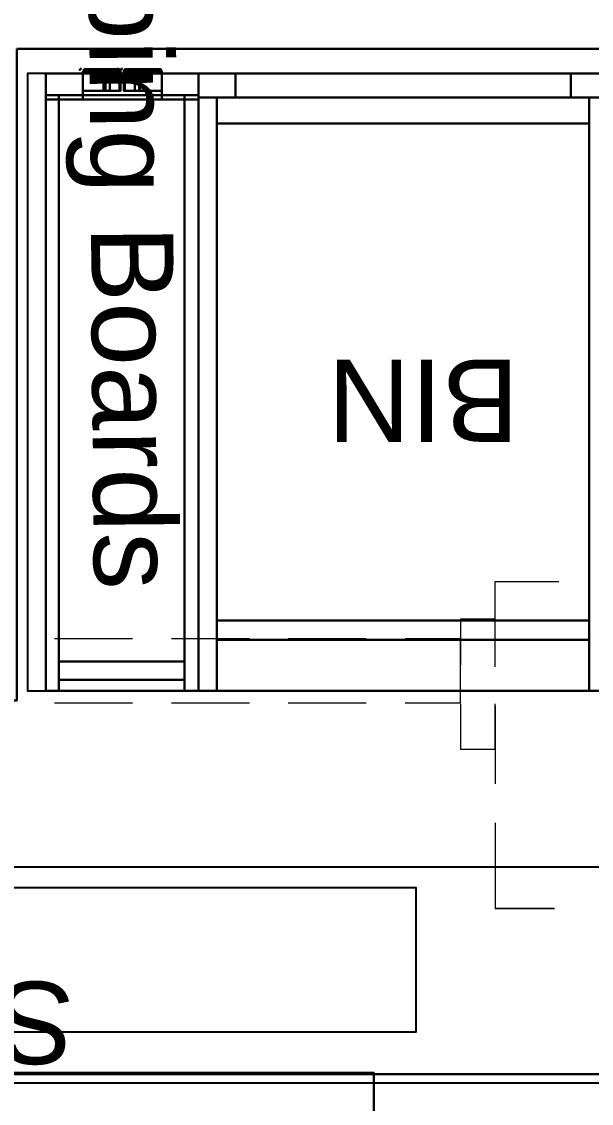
# Model space of a CAD drawing. Header units: millimetres. Extents: x -5841 to 140562, y 1006 to 102310.
# Drawn here: x 100010 to 100567, y 14264 to 15321 of the extents above; entities that cross this region are included whole.
import ezdxf

# ---------------------------------------------------------------- set-up
doc = ezdxf.new("R2010")
doc.units = ezdxf.units.MM
doc.header["$LTSCALE"] = 10
doc.layers.add('PDF18_0', color=7, linetype='Continuous')
doc.layers.add('PDF18_Text', color=7, linetype='Continuous')
for name, color, linetype, true_color in [('PDF18_1-Base-01', 31, 'Continuous', 0xddc16e), ('PDF18_1-Cab-01', 251, 'Continuous', 0x545454), ('PDF18_1-Cab_2D-01', 251, 'Continuous', 0x545454), ('PDF18_1-Cab_Back-01', 31, 'Continuous', 0xddc16e), ('PDF18_1-Cab_Frame-01', 31, 'Continuous', 0xddc16e), ('PDF18_1-Cab_Front-01', 31, 'Continuous', 0xddc16e), ('PDF18_1-Cab_IComp-01', 31, 'Continuous', 0xddc16e), ('PDF18_1-Cab_Inside-01', 31, 'Continuous', 0xddc16e), ('PDF18_1-Cab_Outside-01', 31, 'Continuous', 0xddc16e), ('PDF18_1-Shape-01', 140, 'Continuous', 0x00bfff), ('PDF18_F-2DFurniture-01', 251, 'Continuous', 0x545454), ('PDF18_F-Furniture-01', 11, 'Continuous', 0xdd6e8a)]:
    doc.layers.add(name, color=color, linetype=linetype, true_color=true_color)
doc.styles.add('PDF ArialMT', font='arial.ttf')

msp = doc.modelspace()

# ---------------------------------------------------------------- linework, layer by layer
at = {"layer": 'PDF18_0', "lineweight": 25}
for points in [[(100005.2, 15294.4), (100005.2, 14657.3), (98985, 14657.3), (98985, 15294.4), (97782.8, 15294.4), (97782.8, 14292.2), (101226.5, 14292.2), (101226.5, 15294.4)], [(101215.9, 14283.7), (101215.9, 14494.3), (99496.2, 14494.3), (99496.2, 14283.7)]]:
    msp.add_lwpolyline(points, close=True, dxfattribs=at)
at = {"layer": 'PDF18_0', "color": 252, "lineweight": 0, "true_color": 0x939598}
for points in [[(100473, 14690.1), (100473, 14773.7), (100535.4, 14773.7)], [(100473, 14692.2), (100473, 14736.7), (100439.1, 14736.7), (100439.1, 14692.2)], [(100118.4, 14717.6), (100042.2, 14717.6)], [(100232.7, 14717.6), (100156.5, 14717.6)], [(100347, 14717.6), (100270.8, 14717.6)], [(100385.1, 14655.2), (100439.1, 14655.2), (100439.1, 14717.6), (100385.1, 14717.6)], [(100042.2, 14655.2), (100118.4, 14655.2)], [(100156.5, 14655.2), (100232.7, 14655.2)], [(100270.8, 14655.2), (100347, 14655.2)], [(100439.1, 14654.1), (100439.1, 14609.7), (100473, 14609.7), (100473, 14654.1)], [(100473, 14652), (100473, 14575.8)], [(100473, 14537.7), (100473, 14454.1), (100531.2, 14454.1), (100473, 14454.1)]]:
    msp.add_lwpolyline(points, dxfattribs=at)
at = {"layer": 'PDF18_1-Base-01', "lineweight": 25}
msp.add_lwpolyline([(100565.1, 15221.4), (100201, 15221.4), (100201, 14735.6), (100565.1, 14735.6)], close=True, dxfattribs=at)
at = {"layer": 'PDF18_1-Cab-01', "lineweight": 25}
for points in [[(100033.8, 15270.1), (100015.8, 15270.1), (100015.8, 14666.8), (100033.8, 14666.8)], [(100183, 15270.1), (100033.8, 15270.1), (100033.8, 14666.8), (100183, 14666.8)], [(100583, 15270.1), (100183, 15270.1), (100183, 14666.8), (100583, 14666.8)], [(100395.7, 14474.2), (99496.2, 14474.2), (99496.2, 14333.5), (100395.7, 14333.5)]]:
    msp.add_lwpolyline(points, close=True, dxfattribs=at)
at = {"layer": 'PDF18_1-Cab_2D-01', "lineweight": 25}
for points in [[(100033.8, 14666.8), (100033.8, 15270.1), (100015.8, 15270.1), (100015.8, 14666.8)], [(100583, 14666.8), (100583, 15270.1), (100183, 15270.1), (100183, 14666.8)], [(100395.7, 14333.5), (100395.7, 14474.2), (99496.2, 14474.2), (99496.2, 14333.5)]]:
    msp.add_lwpolyline(points, close=True, dxfattribs=at)
at = {"layer": 'PDF18_1-Cab_Back-01', "lineweight": 25}
msp.add_lwpolyline([(100201, 14716.6), (100201, 14735.6), (100565.1, 14735.6), (100565.1, 14716.6), (100201, 14716.6), (100565.1, 14716.6), (100565.1, 14735.6), (100565.1, 14716.6), (100565.1, 14735.6), (100201, 14735.6), (100201, 14716.6), (100201, 14735.6), (100201, 14716.6), (100201, 14735.6), (100565.1, 14735.6), (100565.1, 14716.6), (100201, 14716.6), (100565.1, 14716.6), (100565.1, 14735.6), (100201, 14735.6), (100201, 14716.6), (100565.1, 14716.6), (100565.1, 14735.6), (100565.1, 14716.6), (100201, 14716.6), (100565.1, 14716.6)], dxfattribs=at)
at = {"layer": 'PDF18_1-Cab_Frame-01', "lineweight": 25}
for points in [[(100033.8, 15270.1), (100033.8, 15244.7), (100033.8, 15270.1), (100033.8, 15244.7), (100069.8, 15244.7), (100069.8, 15270.1), (100069.8, 15244.7), (100069.8, 15270.1), (100069.8, 15244.7), (100147, 15244.7), (100147, 15270.1), (100147, 15244.7), (100147, 15270.1), (100147, 15244.7), (100183, 15244.7), (100183, 15270.1), (100183, 15246.8), (100183, 15270.1), (100183, 15246.8), (100219, 15246.8), (100219, 15270.1), (100219, 15246.8), (100219, 15270.1), (100219, 15246.8), (100547.1, 15246.8), (100547.1, 15270.1), (100547.1, 15246.8), (100219, 15246.8), (100219, 15270.1), (100219, 15246.8), (100219, 15270.1)], [(100069.8, 15270.1), (100033.8, 15270.1), (100069.8, 15270.1)], [(100033.8, 15270.1), (100033.8, 15244.7), (100033.8, 15270.1)], [(100069.8, 15270.1), (100033.8, 15270.1), (100069.8, 15270.1)], [(100069.8, 15270.1), (100069.8, 15244.7), (100069.8, 15270.1)], [(100069.8, 15270.1), (100069.8, 15244.7), (100069.8, 15270.1)], [(100069.8, 15270.1), (100069.8, 15244.7), (100069.8, 15270.1)], [(100147, 15270.1), (100069.8, 15270.1), (100147, 15270.1)], [(100183, 15270.1), (100147, 15270.1), (100183, 15270.1)], [(100147, 15270.1), (100147, 15244.7), (100147, 15270.1)], [(100183, 15270.1), (100147, 15270.1), (100183, 15270.1)], [(100219, 15270.1), (100183, 15270.1), (100219, 15270.1)], [(100183, 15270.1), (100183, 15246.8), (100183, 15270.1)], [(100219, 15270.1), (100183, 15270.1), (100219, 15270.1)], [(100219, 15270.1), (100219, 15246.8), (100219, 15270.1)], [(100219, 15270.1), (100219, 15246.8), (100219, 15270.1)], [(100547.1, 15270.1), (100219, 15270.1), (100547.1, 15270.1)], [(100547.1, 15270.1), (100547.1, 15246.8), (100547.1, 15270.1), (100547.1, 15246.8), (100583, 15246.8), (100583, 15270.1), (100583, 15246.8), (100583, 15270.1), (100583, 15246.8), (100619, 15246.8), (100619, 15270.1), (100619, 15246.8), (100619, 15270.1), (100619, 15246.8), (101147.1, 15246.8), (101147.1, 15270.1), (101147.1, 15246.8), (101147.1, 15270.1), (101147.1, 15246.8), (101183.1, 15246.8), (101183.1, 15270.1)], [(100583, 15270.1), (100547.1, 15270.1), (100583, 15270.1)], [(100547.1, 15270.1), (100547.1, 15246.8), (100547.1, 15270.1)], [(100583, 15270.1), (100547.1, 15270.1), (100583, 15270.1)], [(100547.1, 15246.8), (100219, 15246.8), (100183, 15246.8)], [(100219, 15246.8), (100183, 15246.8), (100219, 15246.8)], [(101183.1, 15246.8), (101147.1, 15246.8), (100619, 15246.8), (100583, 15246.8), (100547.1, 15246.8), (100219, 15246.8)], [(100547.1, 15246.8), (100219, 15246.8), (100547.1, 15246.8)], [(100547.1, 15246.8), (100219, 15246.8), (100547.1, 15246.8)], [(100583, 15246.8), (100547.1, 15246.8), (100583, 15246.8)], [(100183, 15244.7), (100147, 15244.7), (100069.8, 15244.7), (100033.8, 15244.7)], [(100069.8, 15244.7), (100033.8, 15244.7), (100069.8, 15244.7)], [(100147, 15244.7), (100069.8, 15244.7), (100147, 15244.7)], [(100147, 15244.7), (100069.8, 15244.7), (100147, 15244.7)], [(100147, 15244.7), (100069.8, 15244.7), (100147, 15244.7)], [(100183, 15244.7), (100147, 15244.7), (100183, 15244.7)]]:
    msp.add_lwpolyline(points, dxfattribs=at)
for points in [[(100069.8, 15270.1), (100069.8, 15244.7), (100033.8, 15244.7), (100033.8, 15270.1)], [(100069.8, 15270.1), (100069.8, 15244.7), (100033.8, 15244.7), (100033.8, 15270.1), (100069.8, 15270.1), (100033.8, 15270.1), (100033.8, 15244.7), (100069.8, 15244.7), (100069.8, 15270.1), (100069.8, 15244.7)], [(100147, 15270.1), (100147, 15244.7), (100069.8, 15244.7), (100069.8, 15270.1)], [(100147, 15270.1), (100069.8, 15270.1), (100147, 15270.1), (100147, 15244.7), (100069.8, 15244.7), (100069.8, 15270.1)], [(100147, 15270.1), (100147, 15244.7), (100069.8, 15244.7), (100069.8, 15270.1), (100069.8, 15244.7), (100069.8, 15270.1), (100069.8, 15244.7), (100069.8, 15270.1), (100069.8, 15244.7), (100147, 15244.7)], [(100147, 15270.1), (100069.8, 15270.1), (100147, 15270.1), (100147, 15244.7), (100069.8, 15244.7), (100069.8, 15270.1)], [(100147, 15270.1), (100069.8, 15270.1), (100147, 15270.1), (100147, 15244.7), (100069.8, 15244.7), (100069.8, 15270.1), (100147, 15270.1), (100069.8, 15270.1), (100069.8, 15244.7), (100147, 15244.7), (100147, 15270.1), (100147, 15244.7)], [(100147, 15270.1), (100069.8, 15270.1), (100147, 15270.1), (100147, 15244.7), (100069.8, 15244.7), (100069.8, 15270.1), (100147, 15270.1), (100069.8, 15270.1), (100069.8, 15244.7), (100147, 15244.7), (100147, 15270.1), (100147, 15244.7)], [(100147, 15270.1), (100069.8, 15270.1), (100147, 15270.1), (100147, 15244.7), (100069.8, 15244.7), (100069.8, 15270.1), (100147, 15270.1), (100069.8, 15270.1), (100069.8, 15244.7), (100147, 15244.7), (100147, 15270.1), (100147, 15244.7)], [(100183, 15270.1), (100183, 15244.7), (100147, 15244.7), (100147, 15270.1)], [(100183, 15270.1), (100183, 15244.7), (100147, 15244.7), (100147, 15270.1), (100183, 15270.1), (100147, 15270.1), (100147, 15244.7), (100183, 15244.7), (100183, 15270.1), (100183, 15244.7)], [(100219, 15270.1), (100219, 15246.8), (100183, 15246.8), (100183, 15270.1)], [(100219, 15270.1), (100219, 15246.8), (100183, 15246.8), (100183, 15270.1), (100219, 15270.1), (100183, 15270.1), (100183, 15246.8), (100219, 15246.8), (100219, 15270.1), (100219, 15246.8)], [(100547.1, 15270.1), (100547.1, 15246.8), (100219, 15246.8), (100219, 15270.1)], [(100547.1, 15270.1), (100219, 15270.1), (100547.1, 15270.1), (100547.1, 15246.8), (100219, 15246.8), (100219, 15270.1)], [(100547.1, 15270.1), (100219, 15270.1), (100547.1, 15270.1), (100547.1, 15246.8), (100219, 15246.8), (100219, 15270.1), (100547.1, 15270.1), (100219, 15270.1), (100219, 15246.8), (100547.1, 15246.8), (100547.1, 15270.1), (100547.1, 15246.8)], [(100547.1, 15270.1), (100219, 15270.1), (100547.1, 15270.1), (100547.1, 15246.8), (100219, 15246.8), (100219, 15270.1), (100547.1, 15270.1), (100219, 15270.1), (100219, 15246.8), (100547.1, 15246.8), (100547.1, 15270.1), (100547.1, 15246.8)], [(100583, 15270.1), (100583, 15246.8), (100547.1, 15246.8), (100547.1, 15270.1)], [(100583, 15270.1), (100583, 15246.8), (100547.1, 15246.8), (100547.1, 15270.1), (100583, 15270.1), (100547.1, 15270.1), (100547.1, 15246.8), (100583, 15246.8), (100583, 15270.1), (100583, 15246.8)], [(100069.8, 15244.7), (100147, 15244.7)]]:
    msp.add_lwpolyline(points, close=True, dxfattribs=at)
at = {"layer": 'PDF18_1-Cab_Front-01', "lineweight": 25}
msp.add_lwpolyline([(100183, 15246.8), (100201, 15246.8), (100183, 15246.8), (100201, 15246.8)], dxfattribs=at)
for points in [[(100565.1, 15246.8), (100201, 15246.8), (100565.1, 15246.8), (100201, 15246.8)], [(100565.1, 15246.8), (100201, 15246.8), (100565.1, 15246.8), (100201, 15246.8)], [(100583, 15246.8), (100565.1, 15246.8), (100583, 15246.8), (100565.1, 15246.8)]]:
    msp.add_lwpolyline(points, close=True, dxfattribs=at)
at = {"layer": 'PDF18_1-Cab_IComp-01', "lineweight": 25}
for points in [[(100201, 14735.6), (100201, 15221.4), (100565.1, 15221.4), (100565.1, 14735.6)], [(100565.1, 14735.6), (100565.1, 15221.4), (100201, 15221.4), (100201, 14735.6), (100565.1, 14735.6), (100565.1, 15221.4)], [(100201, 14735.6), (100565.1, 14735.6), (100201, 14735.6), (100201, 15221.4), (100565.1, 15221.4), (100565.1, 14735.6)], [(100565.1, 14735.6), (100565.1, 15221.4), (100201, 15221.4), (100201, 14735.6), (100565.1, 14735.6), (100565.1, 15221.4)]]:
    msp.add_lwpolyline(points, close=True, dxfattribs=at)
for points in [[(100565.1, 15221.4), (100201, 15221.4), (100565.1, 15221.4)], [(100201, 15221.4), (100201, 14735.6), (100201, 15221.4)], [(100565.1, 15221.4), (100201, 15221.4), (100565.1, 15221.4)], [(100201, 15221.4), (100201, 14735.6), (100201, 15221.4)], [(100201, 14735.6), (100565.1, 14735.6), (100201, 14735.6)]]:
    msp.add_lwpolyline(points, dxfattribs=at)
at = {"layer": 'PDF18_1-Cab_Inside-01', "lineweight": 25}
for points in [[(100201, 14666.8), (100201, 15246.8), (100565.1, 15246.8), (100565.1, 14666.8), (100201, 14666.8), (100201, 15246.8), (100565.1, 15246.8), (100565.1, 14666.8)], [(100565.1, 14666.8), (100565.1, 15246.8), (100201, 15246.8), (100201, 14666.8), (100565.1, 14666.8), (100565.1, 15246.8), (100201, 15246.8), (100201, 14666.8)]]:
    msp.add_lwpolyline(points, close=True, dxfattribs=at)
at = {"layer": 'PDF18_1-Cab_Outside-01', "lineweight": 25}
for points in [[(100068.4, 15274.9, 0.414215), (100066.8, 15273.4, -0.414215)], [(100104.9, 15273.4, 0.414215), (100103.3, 15274.9, -0.414215)], [(100108.6, 15274.9, 0.414215), (100107, 15273.4, -0.414215)], [(100147, 15272.7, 0.414062), (100145.4, 15274.3, -0.414062)]]:
    msp.add_lwpolyline(points, format="xyb", close=True, dxfattribs=at)
for points in [[(100069.8, 15273.3), (100105.7, 15273.3)], [(100089.9, 15253.1), (100092, 15253.1), (100096.2, 15253.1), (100106.8, 15253.1), (100105.7, 15253.1), (100069.8, 15253.1), (100105.7, 15253.1), (100105.7, 15272.2), (100069.8, 15272.2), (100069.8, 15253.1), (100069.8, 15272.2), (100105.7, 15272.2), (100105.7, 15253.1), (100106.8, 15253.1), (100096.2, 15253.1), (100092, 15253.1)], [(100070.8, 15274.3), (100105.7, 15274.3), (100096.2, 15274.3), (100092, 15274.3), (100089.9, 15274.3), (100092, 15274.3), (100096.2, 15274.3), (100105.7, 15274.3)], [(100092, 15253.1), (100092, 15274.3)], [(100096.2, 15274.3), (100096.2, 15253.1)], [(100106.8, 15253.1), (100106.8, 15272.2), (100106.8, 15253.1), (100106.8, 15272.2), (100105.7, 15272.2), (100105.7, 15273.3), (100105.7, 15274.3), (100105.7, 15273.3), (100105.7, 15272.2), (100106.8, 15272.2)], [(100105.7, 15274.3), (100106.8, 15273.3), (100106.8, 15272.2), (100106.8, 15253.1), (100106.8, 15272.2), (100105.7, 15273.3), (100105.7, 15272.2), (100105.7, 15273.3), (100106.8, 15272.2), (100106.8, 15273.3)], [(100110, 15253.1), (100110, 15272.2), (100110, 15253.1), (100110, 15272.2), (100111, 15272.2), (100111, 15273.3), (100111, 15274.3), (100111, 15273.3), (100111, 15272.2), (100110, 15272.2)], [(100110, 15253.1), (100110, 15272.2), (100110, 15273.3), (100111, 15273.3), (100110, 15272.2), (100110, 15273.3), (100111, 15274.3), (100110, 15273.3), (100110, 15272.2)], [(100110, 15272.2), (100111, 15273.3), (100110, 15273.3)], [(100111, 15253.1), (100111, 15272.2), (100147, 15272.2), (100147, 15253.1), (100111, 15253.1), (100110, 15253.1), (100120.6, 15253.1), (100124.8, 15253.1), (100125.9, 15253.1), (100124.8, 15253.1), (100120.6, 15253.1), (100110, 15253.1)], [(100120.6, 15274.3), (100124.8, 15274.3), (100125.9, 15274.3), (100124.8, 15274.3), (100120.6, 15274.3), (100111, 15274.3), (100146, 15274.3), (100111, 15274.3)], [(100147, 15273.3), (100111, 15273.3)], [(100111, 15253.1), (100147, 15253.1), (100147, 15272.2), (100111, 15272.2)], [(100120.6, 15274.3), (100120.6, 15253.1)], [(100124.8, 15253.1), (100124.8, 15274.3)], [(100033.8, 15248.9), (100033.8, 14666.8), (100046.5, 14666.8), (100033.8, 14666.8)], [(100046.5, 15248.9), (100169.2, 15248.9), (100169.2, 14666.8), (100169.2, 15248.9)], [(100046.5, 15248.9), (100169.2, 15248.9), (100169.2, 14666.8), (100046.5, 14666.8), (100169.2, 14666.8), (100169.2, 15248.9)], [(100169.2, 15248.9), (100169.2, 14666.8), (100183, 14666.8), (100169.2, 14666.8)], [(100183, 14666.8), (100183, 15246.8), (100201, 15246.8), (100201, 14666.8)], [(100565.1, 14666.8), (100565.1, 15246.8), (100201, 15246.8), (100201, 14666.8), (100565.1, 14666.8), (100565.1, 15246.8)], [(100565.1, 14666.8), (100565.1, 15246.8), (100201, 15246.8), (100201, 14666.8), (100565.1, 14666.8), (100565.1, 15246.8)], [(100201, 14666.8), (100201, 15246.8), (100565.1, 15246.8), (100565.1, 14666.8)], [(100201, 14666.8), (100565.1, 14666.8), (100201, 14666.8), (100201, 15246.8), (100565.1, 15246.8), (100565.1, 14666.8)], [(100583, 14666.8), (100565.1, 14666.8), (100565.1, 15246.8), (100583, 15246.8)], [(100169.2, 14695.4), (100169.2, 14677.4), (100169.2, 14695.4), (100046.5, 14695.4)], [(100046.5, 14695.4), (100046.5, 14677.4), (100169.2, 14677.4), (100046.5, 14677.4)]]:
    msp.add_lwpolyline(points, close=True, dxfattribs=at)
for points in [[(100069.8, 15273.3), (100069.8, 15273.3)], [(100069.8, 15272.2), (100069.8, 15272.2)], [(100069.8, 15272.2), (100069.8, 15272.2)], [(100069.8, 15272.2), (100069.8, 15272.2)], [(100070.8, 15274.3), (100070.8, 15274.3)], [(100070.8, 15274.3), (100070.8, 15274.3)], [(100089.9, 15274.3), (100089.9, 15253.1), (100089.9, 15274.3)], [(100089.9, 15274.3), (100089.9, 15274.3)], [(100089.9, 15274.3), (100089.9, 15274.3)], [(100096.2, 15274.3), (100096.2, 15274.3)], [(100096.2, 15274.3), (100096.2, 15274.3)], [(100105.7, 15274.3), (100105.7, 15274.3)], [(100105.7, 15274.3), (100105.7, 15274.3)], [(100105.7, 15274.3), (100105.7, 15274.3)], [(100105.7, 15273.3), (100105.7, 15273.3)], [(100105.7, 15272.2), (100105.7, 15272.2)], [(100105.7, 15272.2), (100105.7, 15272.2)], [(100106.8, 15273.3), (100106.8, 15273.3)], [(100106.8, 15273.3), (100106.8, 15273.3)], [(100106.8, 15272.2), (100106.8, 15272.2)], [(100106.8, 15272.2), (100106.8, 15272.2)], [(100106.8, 15272.2), (100106.8, 15272.2)], [(100110, 15273.3), (100110, 15273.3)], [(100110, 15273.3), (100110, 15273.3)], [(100110, 15272.2), (100110, 15272.2)], [(100110, 15272.2), (100110, 15272.2)], [(100111, 15274.3), (100111, 15274.3)], [(100111, 15274.3), (100111, 15274.3)], [(100111, 15272.2), (100111, 15272.2)], [(100111, 15272.2), (100111, 15272.2)], [(100120.6, 15274.3), (100120.6, 15274.3)], [(100120.6, 15274.3), (100120.6, 15274.3)], [(100125.9, 15274.3), (100125.9, 15253.1), (100125.9, 15274.3)], [(100125.9, 15274.3), (100125.9, 15274.3)], [(100125.9, 15274.3), (100125.9, 15274.3)], [(100146, 15274.3), (100146, 15274.3)], [(100146, 15274.3), (100146, 15274.3)], [(100147, 15273.3), (100147, 15273.3)], [(100147, 15272.2), (100147, 15272.2)], [(100147, 15272.2), (100147, 15272.2)], [(100147, 15272.2), (100147, 15272.2)], [(100046.5, 15248.9), (100033.8, 15248.9), (100046.5, 15248.9)], [(100033.8, 15248.9), (100033.8, 15248.9)], [(100033.8, 15248.9), (100033.8, 15248.9)], [(100046.5, 14666.8), (100046.5, 15248.9), (100046.5, 14666.8)], [(100046.5, 15248.9), (100046.5, 15248.9)], [(100046.5, 15248.9), (100046.5, 15248.9)], [(100046.5, 14666.8), (100046.5, 15248.9), (100046.5, 14666.8)], [(100046.5, 15248.9), (100046.5, 15248.9)], [(100046.5, 15248.9), (100046.5, 15248.9)], [(100046.5, 15248.9), (100046.5, 14666.8), (100046.5, 15248.9)], [(100046.5, 15248.9), (100046.5, 15248.9)], [(100069.8, 15253.1), (100069.8, 15253.1)], [(100069.8, 15253.1), (100069.8, 15253.1)], [(100089.9, 15253.1), (100089.9, 15253.1)], [(100089.9, 15253.1), (100089.9, 15253.1)], [(100096.2, 15253.1), (100096.2, 15253.1)], [(100096.2, 15253.1), (100096.2, 15253.1)], [(100105.7, 15253.1), (100105.7, 15253.1)], [(100105.7, 15253.1), (100105.7, 15253.1)], [(100106.8, 15253.1), (100106.8, 15253.1)], [(100106.8, 15253.1), (100106.8, 15253.1)], [(100106.8, 15253.1), (100106.8, 15253.1)], [(100106.8, 15253.1), (100106.8, 15253.1)], [(100110, 15253.1), (100110, 15253.1)], [(100110, 15253.1), (100110, 15253.1)], [(100110, 15253.1), (100110, 15253.1)], [(100110, 15253.1), (100110, 15253.1)], [(100111, 15253.1), (100111, 15253.1)], [(100111, 15253.1), (100111, 15253.1)], [(100120.6, 15253.1), (100120.6, 15253.1)], [(100120.6, 15253.1), (100120.6, 15253.1)], [(100125.9, 15253.1), (100125.9, 15253.1)], [(100125.9, 15253.1), (100125.9, 15253.1)], [(100147, 15253.1), (100147, 15253.1)], [(100147, 15253.1), (100147, 15253.1)], [(100169.2, 15248.9), (100169.2, 15248.9)], [(100169.2, 15248.9), (100169.2, 15248.9)], [(100169.2, 15248.9), (100169.2, 15248.9)], [(100183, 15248.9), (100169.2, 15248.9), (100183, 15248.9)], [(100169.2, 15248.9), (100169.2, 15248.9)], [(100169.2, 15248.9), (100169.2, 15248.9)], [(100183, 15248.9), (100183, 14666.8), (100183, 15248.9)], [(100183, 15248.9), (100183, 15248.9)], [(100201, 14666.8), (100201, 15246.8), (100183, 15246.8), (100201, 15246.8), (100201, 14666.8), (100183, 14666.8), (100201, 14666.8), (100201, 15246.8), (100183, 15246.8), (100183, 14666.8), (100201, 14666.8), (100183, 14666.8), (100183, 15246.8), (100183, 14666.8), (100183, 15246.8), (100183, 14666.8), (100201, 14666.8), (100183, 14666.8)], [(100201, 15246.8), (100201, 14666.8), (100201, 15246.8)], [(100201, 15246.8), (100201, 14666.8), (100201, 15246.8)], [(100201, 15246.8), (100201, 14666.8), (100201, 15246.8)], [(100201, 15246.8), (100201, 14666.8), (100201, 15246.8)], [(100583, 15246.8), (100565.1, 15246.8), (100565.1, 14666.8), (100583, 14666.8), (100583, 15246.8), (100583, 14666.8), (100565.1, 14666.8), (100565.1, 15246.8), (100583, 15246.8), (100583, 14666.8), (100583, 15246.8), (100565.1, 15246.8), (100565.1, 14666.8), (100583, 14666.8), (100565.1, 14666.8), (100583, 14666.8), (100583, 15246.8), (100583, 14666.8)], [(100565.1, 14666.8), (100565.1, 15246.8), (100565.1, 14666.8)], [(100565.1, 14666.8), (100565.1, 15246.8), (100565.1, 14666.8)], [(100046.5, 14695.4), (100046.5, 14695.4)], [(100169.2, 14695.4), (100169.2, 14695.4)], [(100169.2, 14695.4), (100169.2, 14695.4)], [(100046.5, 14677.4), (100046.5, 14677.4)], [(100046.5, 14677.4), (100046.5, 14677.4)], [(100169.2, 14677.4), (100169.2, 14677.4)], [(100169.2, 14677.4), (100169.2, 14677.4)], [(100033.8, 14666.8), (100033.8, 14666.8)], [(100033.8, 14666.8), (100033.8, 14666.8)], [(100046.5, 14666.8), (100169.2, 14666.8), (100046.5, 14666.8)], [(100046.5, 14666.8), (100046.5, 14666.8)], [(100046.5, 14666.8), (100046.5, 14666.8)], [(100046.5, 14666.8), (100046.5, 14666.8)], [(100046.5, 14666.8), (100046.5, 14666.8)], [(100046.5, 14666.8), (100046.5, 14666.8)], [(100169.2, 14666.8), (100169.2, 14666.8)], [(100169.2, 14666.8), (100169.2, 14666.8)], [(100169.2, 14666.8), (100169.2, 14666.8)], [(100169.2, 14666.8), (100169.2, 14666.8)], [(100169.2, 14666.8), (100169.2, 14666.8)], [(100169.2, 14666.8), (100169.2, 14666.8)], [(100183, 14666.8), (100183, 14666.8)], [(100183, 14666.8), (100183, 14666.8)], [(100201, 14666.8), (100565.1, 14666.8), (100201, 14666.8)], [(100201, 14666.8), (100565.1, 14666.8), (100201, 14666.8)], [(100201, 14666.8), (100565.1, 14666.8), (100201, 14666.8)]]:
    msp.add_lwpolyline(points, dxfattribs=at)
for centre, start, end in [((100103.3, 15273.4), 359.9999, 90.0001), ((100103.3, 15273.4), 359.9999, 90.0001), ((100108.6, 15273.4), 89.9999, 180.0001), ((100108.6, 15273.4), 89.9999, 180.0001)]:
    msp.add_arc(centre, 1.59, start, end, dxfattribs=at)
at = {"layer": 'PDF18_1-Shape-01', "lineweight": 25}
msp.add_lwpolyline([(100005.2, 15294.4), (101226.5, 15294.4), (101226.5, 14292.2), (97782.8, 14292.2), (97782.8, 15294.4), (98985, 15294.4), (98985, 14657.3), (100005.2, 14657.3)], close=True, dxfattribs=at)
at = {"layer": 'PDF18_F-2DFurniture-01', "lineweight": 25}
msp.add_lwpolyline([(98854.8, 14293.3), (100354.4, 14293.3), (100354.4, 13943), (98854.8, 13943)], close=True, dxfattribs=at)
at = {"layer": 'PDF18_F-Furniture-01', "lineweight": 25}
msp.add_lwpolyline([(98854.8, 13303.7), (100354.4, 13303.7), (100354.4, 14293.3), (98854.8, 14293.3)], close=True, dxfattribs=at)

# ---------------------------------------------------------------- texts
at = {"layer": 'PDF18_Text', "attachment_point": 4, "style": 'PDF ArialMT'}
for s, insert, char_height, rotation in [('Chopping Boards', (100101.5, 15634.1), 80.467, 270.4887), ('BIN', (100496.5, 14950.3), 80.47, 180), ('Sliding door spice cabs', (100061.5, 14354.4), 80.467, 180)]:
    msp.add_mtext(s, dxfattribs=dict(at, insert=insert, char_height=char_height, rotation=rotation))

doc.saveas('drawing.dxf')
